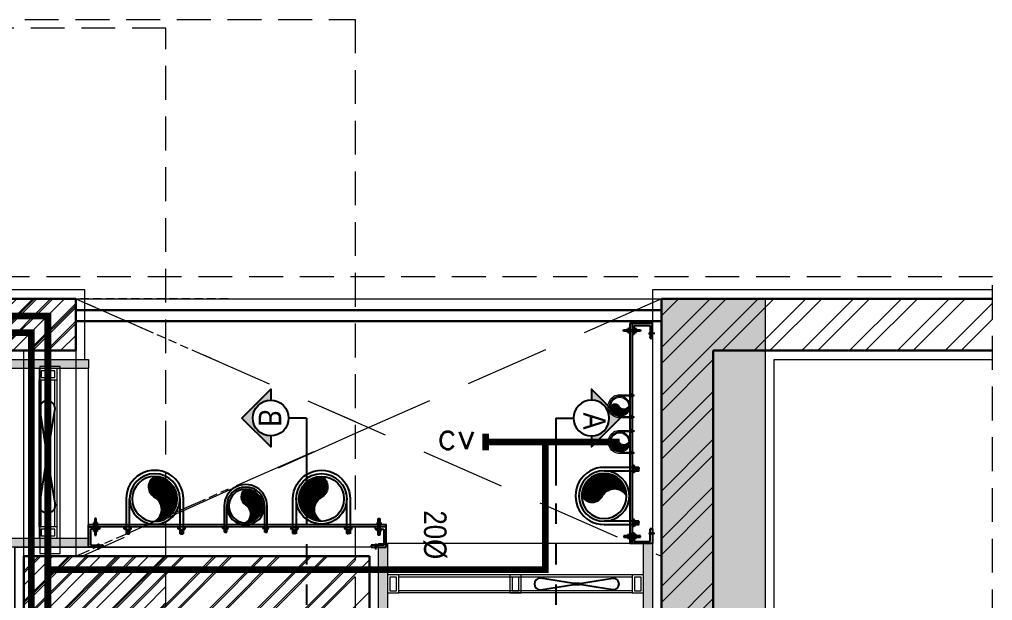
# Model space of a CAD drawing. Header units: inches. Extents: x 899679 to 12882928, y -3363313 to 527800.
# Drawn here: x 919846 to 922005, y 526510 to 527800 of the extents above; entities that cross this region are included whole.
import ezdxf
from ezdxf.enums import TextEntityAlignment as Align

# ---------------------------------------------------------------- set-up
doc = ezdxf.new("R2010")
doc.units = ezdxf.units.IN
doc.header["$LTSCALE"] = 150
for name, pattern in [('Dash', [6, 3, -3]), ('HIDDEN', [0.375, 0.25, -0.125]), ('HIDDEN2', [0.1875, 0.125, -0.0625])]:
    doc.linetypes.add(name, pattern=pattern)
for name, color, linetype, lineweight in [('COLUMN', 5, 'Continuous', 13), ('DOTTED LINE-MSA', 3, 'HIDDEN2', 13), ('ELE', 6, 'Continuous', 25), ('ELE-01-MSA', 7, 'Continuous', 30), ('ELE-04-MSA', 139, 'Continuous', 15), ('ele02', 4, 'Continuous', 9), ('ele03', 147, 'Continuous', 5), ('g-cen-sym', 8, 'Continuous', 25), ('G-DIM', 8, 'Continuous', 15), ('g-ele-02', 8, 'Continuous', 9), ('P-RWP-TEXT', 5, 'Continuous', 25), ('P_Soil Downtke pipe', 6, 'Continuous', 25), ('P_Wate Downtke pipe', 4, 'Continuous', 25), ('P_Water Supply Downtake pipe', 3, 'Continuous', 25), ('Pl_FLushing PIpe', 150, 'Continuous', 9), ('PLASTER', 3, 'Continuous', 9), ('SHEET', 7, 'Continuous', 13), ('WALL HATCH-MSA', 251, 'Continuous', 9), ('WALL-MSA', 32, 'Continuous', 30), ('WINDOW-MSA', 50, 'Continuous', 13)]:
    doc.layers.add(name, color=color, linetype=linetype, lineweight=lineweight)
for name, color, linetype in [('g-sol250', 8, 'Continuous'), ('P-ASP', 42, 'Continuous'), ('PL-bracket', 7, 'Continuous'), ('R.C.C HATCH-MSA', 250, 'Continuous')]:
    doc.layers.add(name, color=color, linetype=linetype)
doc.styles.add('PLUMBING TEXT', font='ARIALN.TTF')
doc.styles.add('SWINS', font='swissc.ttf')
doc.styles.add('{18b73a54-fa43-428c-adcb-c1c7bbdf2c84}', font='Simplex.shx')
pattern_1 = [(45, (-1153971.499997849, -739584.1571664715), (-53.03300858899107, 53.03300858899107), []), (45, (-1153936.144658849, -739584.1571664715), (-53.03300858899107, 53.03300858899107), [])]

# ---------------------------------------------------------------- blocks, each defined once
blk = doc.blocks.new('sec')
at = {"layer": 'g-cen-sym'}
h = blk.add_hatch(color=256, dxfattribs=at)
h.paths.add_polyline_path([(2.73e-14, 537.5273218287452), (-107.956475941309, 429.5708458874361), (-107.956475941309, 399.1607016395453, -0.2062306983916904), (2.730000000001706e-14, 445.6665243379758, -0.4142135623730596), (148.5555081145527, 297.1110162260618), (240.4163056053222, 297.1110162260618)])
h.paths.add_polyline_path([(-107.956475941309, 399.1607016395454), (-107.956475941309, 429.5708458874361), (-138.1869732997017, 399.3403485290693), (-138.1869732997017, 351.6371512499004, -0.09565303018648871)])
h.paths.add_polyline_path([(-138.1869732997017, 399.3403485290693), (-168.4174706606815, 369.1098511680636), (-168.4174706606815, 297.1110162260618), (-148.5555081119139, 297.1110162260618, -0.09423427136048851), (-138.1869732997017, 351.6371512499004)])
h.paths.add_polyline_path([(-168.4174706580426, 369.1098511680636), (-204.6941080129084, 332.8332138158367), (-204.6941080129084, 297.1110162260618), (-168.4174706606815, 297.1110162260618)])
h.paths.add_polyline_path([(-204.6941080129084, 332.8332138158367), (-240.4163056027092, 297.1110162260618), (-204.6941080129084, 297.1110162260618)])
for q in [(2.73e-14, 148.5555081130354), (-561.6378324203346, 0)]:
    blk.add_line((0, 0), q, dxfattribs=at)
blk.add_lwpolyline([(-148.5555081119139, 297.1110162260618), (-240.4163056027092, 297.1110162260618), (2.73e-14, 537.5273218287452), (240.4163056053222, 297.1110162260618), (148.5555081145527, 297.1110162260618)], dxfattribs=at)
blk.add_circle((2.73e-14, 297.1110162260618), 148.5555081130354, dxfattribs=at)
blk = doc.blocks.new('G$C6F56415B')
at = {"layer": 'g-sol250'}
h = blk.add_hatch(color=251, dxfattribs=at)
h.dxf.hatch_style = 1
h.paths.add_polyline_path([(2697.500000000466, -755.0000000002328), (2697.500000000466, -775.0000000002328), (2876.499999960652, -775.0000000002328), (2876.499999960652, -755.0000000002328)])
h = blk.add_hatch(color=251, dxfattribs=at)
h.dxf.hatch_style = 1
h.paths.add_polyline_path([(2697.500000003492, -1342.998622572981), (2697.500000003492, -1362.998622572981), (2876.499999963911, -1362.998622572981), (2876.499999963911, -1342.998622572981)])
h = blk.add_hatch(color=251, dxfattribs=at)
h.dxf.hatch_style = 1
h.paths.add_polyline_path([(2868.500000003958, -2186.000004635425), (2888.500000003958, -2186.000004635425), (2888.500000003958, -2007.000004675239), (2868.500000003958, -2007.000004675239)])
h = blk.add_hatch(color=251, dxfattribs=at)
h.dxf.hatch_style = 1
h.paths.add_polyline_path([(3264.998622576939, -2186.000004632282), (3284.998622576939, -2186.000004632282), (3284.998622576939, -2007.000004672096), (3264.998622576939, -2007.000004672096)])
at = {"layer": 'R.C.C HATCH-MSA'}
h = blk.add_hatch(color=251, dxfattribs=at)
h.dxf.hatch_style = 1
h.paths.add_polyline_path([(3420.000002150657, -734.9999953472288), (3420.000002150657, -504.9999953472288), (2220.000002150657, -504.9999953472288), (2220.000002150657, -734.9999953472288)])
at = {"layer": 'WALL HATCH-MSA', "lineweight": 0}
h = blk.add_hatch(dxfattribs=at)
h.set_pattern_fill('ANSI32', color=251, scale=200)
h.set_pattern_definition(pattern_1)
h.paths.add_polyline_path([(3420.000000003725, -1.164153218269348e-10), (3305.000000004191, 0), (3305.000000003958, -620), (1485, -620), (1485, -735), (3420.000000003958, -735)])
h = blk.add_hatch(dxfattribs=at)
h.set_pattern_fill('ANSI32', color=251, scale=200)
h.set_pattern_definition(pattern_1)
h.paths.add_polyline_path([(735, -2035), (735, -620), (620, -620), (620, -2149.999999999534), (2848.500000003492, -2149.999999999534), (2848.500000003492, -1383.000000000116), (2733.500000003492, -1383.000000000116), (2733.500000003492, -2035)])
h = blk.add_hatch(dxfattribs=at)
h.set_pattern_fill('ANSI32', color=251, scale=200)
h.set_pattern_definition([(45, (-1153971.499997849, -739599.157166471), (-53.03300858899107, 53.03300858899107), []), (45, (-1153936.144658849, -739599.157166471), (-53.03300858899107, 53.03300858899107), [])])
h.paths.add_polyline_path([(3305.000000003958, -2769.999999999418), (3420.000000003958, -2769.999999999418), (3420.000000003958, -2035), (3305.000000003958, -2035)])
at = {"layer": 'COLUMN', "color": 251, "elevation": 1.193507085373657e-09}
blk.add_lwpolyline([(3420.000002150657, -734.9999953472288), (3420.000002150657, -504.9999953472288), (2220.000002150657, -504.9999953472288), (2220.000002150657, -734.9999953472288)], close=True, dxfattribs=at)
at = {"layer": 'DOTTED LINE-MSA', "color": 251, "ltscale": 10}
for p, q in [((3420, -2035), (2848.500000003492, -735)), ((3420.000000003958, -735), (2848.500000003492, -2035))]:
    blk.add_line(p, q, dxfattribs=at)
at = {"layer": 'ELE', "color": 251}
for points, elevation in [([(2788.065935818711, -916.7859163063113), (2799.994938807795, -842.7606887409929, 1), (2773.931317085633, -842.7606887409929), (2785.860320074717, -916.7859163063113)], 1.994536980021167e-09), ([(2788.065935818711, -929.7140836941544), (2799.994938807795, -1003.739311259473, -1), (2773.931317085633, -1003.739311259473), (2785.860320074717, -929.7140836941544)], 1.994536980021167e-09), ([(3060.348136622459, -2096.924398483243), (2961.647833202034, -2081.019061164465, 1), (2961.647833202034, -2115.770556794014), (3060.348136622459, -2099.865219475236)], 3.112926209876864e-09), ([(3077.585693139583, -2096.924398483243), (3176.285996560007, -2081.019061164465, -1), (3176.285996560007, -2115.770556794014), (3077.585693139583, -2099.865219475236)], 3.112926209876864e-09)]:
    blk.add_lwpolyline(points, format="xyb", dxfattribs=dict(at, elevation=elevation))
for points, elevation in [([(2788.065935818711, -929.7140836941544), (2785.934086410562, -929.7140836941544), (2785.934086410562, -916.7859163063113), (2788.065935818711, -916.7859163063113)], 1.994536980021167e-09), ([(3077.585693139583, -2096.924398483243), (3077.585693139583, -2099.766864360776), (3060.348136622459, -2099.766864360776), (3060.348136622459, -2096.924398483243)], 3.112926209876864e-09)]:
    blk.add_lwpolyline(points, close=True, dxfattribs=dict(at, elevation=elevation))
at = {"layer": 'ELE-01-MSA', "color": 251}
for p, q in [((3370, -2035), (3370, -735)), ((3395, -2035), (3395, -735))]:
    blk.add_line(p, q, dxfattribs=at)
at = {"layer": 'ELE-04-MSA', "color": 251}
blk.add_line((3420, -2035), (3420, -735), dxfattribs=at)
at = {"layer": 'ele02', "color": 251}
for points, elevation in [([(2767.000011114636, -800.0000000002328), (2767.000011114636, -775.0000000002328), (2807.000011114636, -775.0000000002328), (2807.000011114636, -800.0000000002328)], 1.994536980021167e-09), ([(2772.000014124671, -794.9999969901983), (2772.000014124671, -780.0000030102674), (2802.000008104602, -780.0000030102674), (2802.000008104602, -794.9999969901983)], 1.994536980021167e-09), ([(2767.000011114636, -1071.500000000233), (2767.000011114636, -1046.500000000233), (2807.000011114636, -1046.500000000233), (2807.000011114636, -1071.500000000233)], 1.994536980021167e-09), ([(2772.000014124671, -1066.499996990198), (2772.000014124671, -1051.500003010267), (2802.000008104602, -1051.500003010267), (2802.000008104602, -1066.499996990198)], 1.994536980021167e-09), ([(2913.500000003958, -2116.499993521255), (2888.500000003958, -2116.499993521255), (2888.500000003958, -2076.499993521255), (2913.500000003958, -2076.499993521255)], 3.112926209876864e-09), ([(2908.499996993924, -2111.49999051122), (2893.500003013993, -2111.49999051122), (2893.500003013993, -2081.499996531289), (2908.499996993924, -2081.499996531289)], 3.112926209876864e-09), ([(3265.000000003958, -2116.500015784521), (3240.000000003958, -2116.500015784521), (3240.000000003958, -2076.500015784521), (3265.000000003958, -2076.500015784521)], 1.118389229855698e-09), ([(3259.999996993924, -2111.500012774486), (3245.000003013993, -2111.500012774486), (3245.000003013993, -2081.500018794555), (3259.999996993924, -2081.500018794555)], 1.118389229855698e-09)]:
    blk.add_lwpolyline(points, close=True, dxfattribs=dict(at, elevation=elevation))
for points in [[(2766.99998885137, -1343), (2766.99998885137, -1318), (2806.99998885137, -1318), (2806.99998885137, -1343)], [(2771.999991861405, -1337.999996989965), (2771.999991861405, -1323.000003010035), (2801.999985841336, -1323.000003010035), (2801.999985841336, -1337.999996989965)]]:
    blk.add_lwpolyline(points, close=True, dxfattribs=at)
at = {"layer": 'ele03', "color": 251}
for p, q in [((2876.499999960652, -775.0000000002328, 0.3126609796008551), (2876.499977699248, -1343, 0.320677927796419)), ((2767.000000191154, -800.0000000002328, 0.3126609815953921), (2766.999981501373, -1318, 0.320677927796419)), ((2772.000003400492, -800.0000000002328, 0.3126609815953921), (2771.999984326074, -1318, 0.320677927796419)), ((2801.999997181119, -800.0000000002328, 0.3126609815953921), (2801.999978307867, -1318, 0.320677927796419)), ((2807.000000239583, -800.0000000002328, 0.3126609815953921), (2806.999988847645, -1318, 0.320677927796419)), ((2888.500000003958, -2007.000004675239, 0.3126609807192444), (3265.000000003958, -2007.000026936643, 0.3206779289148082)), ((2913.500000003958, -2076.500004396308, 0.3126609827137813), (3240.000000003958, -2076.500015788246, 0.3206779289148082)), ((2913.500000003958, -2081.500007454772, 0.3126609827137813), (3240.000000003958, -2081.500026328024, 0.3206779289148082)), ((2913.500000003958, -2111.500001235399, 0.3126609827137813), (3240.000000003958, -2111.500020309817, 0.3206779289148082)), ((2913.500000003958, -2116.500004444737, 0.3126609827137813), (3240.000000003958, -2116.500023134518, 0.3206779289148082))]:
    blk.add_line(p, q, dxfattribs=at)
at = {"layer": 'g-cen-sym', "color": 251, "linetype": 'Dash', "lineweight": -3, "ltscale": 0.1}
for p, q in [((3055.484604189871, -969.5761411099229), (258.2158585020807, -969.5350923616206)), ((3055.484604189871, -1523.041973339161), (258.2158585020807, -1523.000924590859))]:
    blk.add_line(p, q, dxfattribs=at)
at = {"layer": 'g-ele-02', "color": 251, "linetype": 'Continuous'}
for points in [[(2697.500000000466, -754.9999999997672), (2697.500000000466, -774.9999999997672), (2876.499999960652, -775.0000000002328), (2876.499999960652, -755.0000000002328)], [(2697.500000003492, -1343), (2697.500000003492, -1363), (2876.499977699248, -1363), (2876.499977699248, -1343)]]:
    blk.add_lwpolyline(points, close=True, dxfattribs=at)
at = {"layer": 'g-ele-02', "color": 251, "linetype": 'Continuous', "elevation": 1.118389229855698e-09}
for points in [[(2868.500000003492, -2186.000004635425), (2888.500000003492, -2186.000004635425), (2888.500000003958, -2007.000004675239), (2868.500000003958, -2007.000004675239)], [(3265.000000003958, -2186.000004632398), (3285.000000003958, -2186.000004632398), (3285.000000003958, -2007.000026936643), (3265.000000003958, -2007.000026936643)]]:
    blk.add_lwpolyline(points, close=True, dxfattribs=at)
at = {"layer": 'PLASTER', "color": 251, "linetype": 'Continuous', "ltscale": 750}
for p, q in [((2705.498558728024, -1363, 0.320677927796419), (2860.49855873175, -1363.000000000233, 0.320677927796419)), ((3285.000000003958, -2178.001445907867, 0.3206779289148082), (3285.000000004191, -2023.001445904141, 0.3206779289148082))]:
    blk.add_line(p, q, dxfattribs=at)
at = {"layer": 'PLASTER', "color": 251}
for points in [[(3440.000001624692, 0), (3440.000002150657, -484.9999953472288), (3440.000002150657, -755), (1465, -755), (1465, -600), (2200.000002150657, -600), (2200.000002150657, -484.9999953472288), (3285.000000003958, -484.9999953472288), (3285.000000003958, 0)], [(3285.000000003958, -2769.999999999534), (3285.000000003958, -2015), (3440.000000003958, -2015), (3440.000000003958, -2769.999999999534)]]:
    blk.add_lwpolyline(points, dxfattribs=at)
blk.add_lwpolyline([(600, -600), (755, -600), (755, -2015), (2713.500000003492, -2015), (2713.500000003492, -1363), (2868.500000003492, -1363), (2868.500000003492, -2169.999999999534), (600, -2169.999999999534)], close=True, dxfattribs=at)
at = {"layer": 'SHEET', "color": 251, "linetype": 'HIDDEN', "ltscale": 2}
blk.add_lwpolyline([(0, 0), (3468.500000003492, 0), (3468.500000003492, -2769.999999999534), (0, -2769.999999999534)], close=True, dxfattribs=at)
at = {"layer": 'WALL-MSA', "color": 251}
for p, q in [((3305.000000003725, 0), (3305.000000003958, -620)), ((3420.000000003958, -735), (3420.000000003725, 0)), ((1485, -620, 1.193507085402748e-09), (3305.000000003958, -620)), ((1485, -735, 1.193507085402748e-09), (3420.000000003958, -735)), ((2733.500000003492, -1383), (2848.500000003492, -1383)), ((2848.500000003492, -2149.999999999534), (2848.500000003492, -1383)), ((3305.000000003958, -2035), (3305.000000003958, -2769.999999999534)), ((3420.000000003958, -2035), (3305.000000003958, -2035)), ((3420.000000003958, -2035.000004635891, 1.118389229855698e-09), (3305.000000003958, -2035.000004635891, 1.118389229855698e-09)), ((3420.000000003958, -2035), (3420.000000003958, -2769.999999999534)), ((2848.500000003492, -2149.999999999534), (620, -2149.999999999534))]:
    blk.add_line(p, q, dxfattribs=at)
at = {"layer": 'g-cen-sym', "color": 251, "lineweight": -3, "xscale": 0.2666666667908428, "yscale": 0.2666666667908428, "zscale": 0.2666666667908428}
blk.add_blockref('sec', (3155.254692904884, -969.5761388086248), dxfattribs=at)
at = {"layer": 'g-cen-sym', "color": 251, "lineweight": -3, "xscale": -0.2666666667908428, "yscale": 0.2666666667908428, "zscale": 0.2666666667908428, "rotation": 180}
blk.add_blockref('sec', (3155.254692904884, -1523.041975640459), dxfattribs=at)
at = {"layer": 'g-cen-sym', "color": 251, "lineweight": -3, "style": 'SWINS'}
for s, p in [('A', (3148.542765852762, -883.6235073644202, 2.375956986711003e-09)), ('B', (3155.363374236273, -1603.908317615045, 2.375956986711003e-09))]:
    blk.add_text(s, height=50, dxfattribs=at).set_placement(p, align=Align.MIDDLE_CENTER)
blk = doc.blocks.new('A$C32c4053b')
at = {"layer": 'DOTTED LINE-MSA', "lineweight": 0}
for p, q in [((-1042.690169509194, 2476.500000007101), (-1191.499971248908, 2137.99999537121)), ((-619.9999978533015, 2137.999995371327, 1.193507068056386e-09), (-768.8097995929921, 2476.500000007101, 1.193507073260052e-09)), ((-619.9999978533015, 2476.500000007101, 1.193507072565537e-09), (-619.9999978533015, 2137.999995371327, 1.193507068056386e-09))]:
    blk.add_line(p, q, dxfattribs=at)
blk = doc.blocks.new('G$C0B7125EA')
at = {"layer": 'g-sol250'}
h = blk.add_hatch(color=251, dxfattribs=at)
h.dxf.hatch_style = 1
h.paths.add_polyline_path([(-408.5, 1224.000000006985), (-388.5, 1224.000000006985), (-388.5, 1402.999999967171), (-408.5, 1402.999999967171)])
h = blk.add_hatch(color=251, dxfattribs=at)
h.dxf.hatch_style = 1
h.paths.add_polyline_path([(-12.00137742701918, 1224.000000010128), (7.998622572980821, 1224.000000010128), (7.998622572980821, 1402.999999970314), (-12.00137742701918, 1402.999999970314)])
at = {"layer": 'WALL HATCH-MSA', "lineweight": 0}
h = blk.add_hatch(dxfattribs=at)
h.set_pattern_fill('ANSI32', color=251, scale=200)
h.set_pattern_definition([(45, (-1157248.499997853, -736174.157166465), (-53.03300858899107, 53.03300858899107), []), (45, (-1157213.144658853, -736174.157166465), (-53.03300858899107, 53.03300858899107), [])])
h.paths.add_polyline_path([(-2542.000000003958, 1995.000000006519), (-2657.000000004191, 1995.000000006519), (-2657.000000003958, 1260.000000006985), (-428.5000000004657, 1260.000000006985), (-428.5000000004657, 1995.000000006403), (-543.5000000004657, 1995.000000006403), (-543.5000000004657, 1375.000000006519), (-2542.000000003958, 1375.000000006519)])
h = blk.add_hatch(dxfattribs=at)
h.set_pattern_fill('ANSI32', color=251, scale=200)
h.set_pattern_definition([(45, (-1157248.499997853, -736189.1571664645), (-53.03300858899107, 53.03300858899107), []), (45, (-1157213.144658853, -736189.1571664645), (-53.03300858899107, 53.03300858899107), [])])
h.paths.add_polyline_path([(-1942, 510.0000000069849), (-2057, 510.0000000069849), (-2057, -143.0000000004657), (143, -143.0000000004657), (143, 1375.000000006519), (28, 1375.000000006519), (28, -28), (-1942, -28)])
at = {"layer": 'DOTTED LINE-MSA', "color": 251, "ltscale": 10}
for p, q in [((-155.9384615386371, 1995.000000006519), (-428.5000000004657, 1390.000000006519)), ((142.9999999960419, 1375.000000006519), (-129.5615384639241, 1995.000000006519))]:
    blk.add_line(p, q, dxfattribs=at)
at = {"layer": 'ELE', "color": 251, "elevation": 1.994536980021167e-09}
for points in [[(-216.6518633814994, 1313.075606159167), (-315.3521668019239, 1328.980943477945, 1), (-315.3521668019239, 1294.229447848396), (-216.6518633814994, 1310.134785167174)], [(-199.4143068643752, 1313.075606159167), (-100.7140034439508, 1328.980943477945, -1), (-100.7140034439508, 1294.229447848396), (-199.4143068643752, 1310.134785167174)]]:
    blk.add_lwpolyline(points, format="xyb", dxfattribs=at)
blk.add_lwpolyline([(-199.4143068643752, 1313.075606159167), (-199.4143068643752, 1310.233140281634), (-216.6518633814994, 1310.233140281634), (-216.6518633814994, 1313.075606159167)], close=True, dxfattribs=at)
at = {"layer": 'ELE-01-MSA', "color": 251}
for p, q in [((92.99999999604188, 1375.000000006519), (92.99999999604188, 1995.000000006519)), ((117.9999999960419, 1375.000000006519), (117.9999999960419, 1995.000000006519))]:
    blk.add_line(p, q, dxfattribs=at)
at = {"layer": 'ELE-04-MSA', "color": 251}
blk.add_line((142.9999999960419, 1375.000000006519), (142.9999999960419, 1995.000000006519), dxfattribs=at)
at = {"layer": 'ele02', "color": 251, "elevation": 1.994536980021167e-09}
for points in [[(-363.5, 1293.500011121156), (-388.5, 1293.500011121156), (-388.5, 1333.500011121156), (-363.5, 1333.500011121156)], [(-368.5000030100346, 1298.50001413119), (-383.4999969899654, 1298.50001413119), (-383.4999969899654, 1328.500008111121), (-368.5000030100346, 1328.500008111121)]]:
    blk.add_lwpolyline(points, close=True, dxfattribs=at)
at = {"layer": 'ele02', "color": 251}
for points in [[(-12, 1293.49998885789), (-37, 1293.49998885789), (-37, 1333.49998885789), (-12, 1333.49998885789)], [(-17.00000301003456, 1298.499991867924), (-31.99999698996544, 1298.499991867924), (-31.99999698996544, 1328.499985847855), (-17.00000301003456, 1328.499985847855)]]:
    blk.add_lwpolyline(points, close=True, dxfattribs=at)
at = {"layer": 'ele03', "color": 251}
for p, q in [((-388.5, 1402.999999967171, 0.3126609796008551), (-12, 1402.999977705767, 0.320677927796419)), ((-363.5, 1333.500000246102, 0.3126609815953921), (-37, 1333.499988854164, 0.320677927796419)), ((-363.5, 1328.499997187639, 0.3126609815953921), (-37, 1328.499978314387, 0.320677927796419)), ((-363.5, 1298.500003407011, 0.3126609815953921), (-37, 1298.499984332593, 0.320677927796419)), ((-363.5, 1293.500000197673, 0.3126609815953921), (-37, 1293.499981507892, 0.320677927796419))]:
    blk.add_line(p, q, dxfattribs=at)
at = {"layer": 'g-ele-02', "color": 251, "linetype": 'Continuous'}
for points in [[(-408.5000000004657, 1224.000000006985), (-388.5000000004657, 1224.000000006985), (-388.5, 1402.999999967171), (-408.5, 1402.999999967171)], [(-12, 1224.000000010012), (8, 1224.000000010012), (8, 1402.999977705767), (-12, 1402.999977705767)]]:
    blk.add_lwpolyline(points, close=True, dxfattribs=at)
at = {"layer": 'PLASTER', "color": 251, "linetype": 'Continuous', "ltscale": 750}
blk.add_line((8, 1231.998558734544, 0.320677927796419), (8.00000000023283, 1386.998558738269, 0.320677927796419), dxfattribs=at)
at = {"layer": 'PLASTER', "color": 251}
blk.add_lwpolyline([(-408.5000000004657, 1995.000000006519), (-408.5000000004657, 1240.000000006985), (-2677.000000003958, 1240.000000006985), (-2677.000000003958, 1995.000000006519)], dxfattribs=at)
blk.add_lwpolyline([(-2077, 530.0000000069849), (-1922, 530.0000000069849), (-1922, -8), (8, -8), (8, 1395.000000006519), (163, 1395.000000006519), (163, -163.0000000004657), (-2077, -163.0000000004657)], close=True, dxfattribs=at)
at = {"layer": 'SHEET', "color": 251, "linetype": 'HIDDEN', "ltscale": 2}
blk.add_lwpolyline([(-2677, -763.0000000004657), (763, -763.0000000004657), (763, 1995.000000006519), (-2677, 1995.000000006519)], close=True, dxfattribs=at)
at = {"layer": 'WALL-MSA', "color": 251}
for p, q in [((-428.5000000004657, 1260.000000006985), (-428.5000000004657, 1995.000000006519)), ((28, 1375.000000006519), (28, -28)), ((143, 1375.000000006519), (28, 1375.000000006519)), ((143, 1375.000000006519), (143, -143.0000000004657)), ((-428.5000000004657, 1260.000000006985), (-2657.000000003958, 1260.000000006985))]:
    blk.add_line(p, q, dxfattribs=at)
at = {"layer": 'G-DIM', "color": 251}
blk.add_blockref('A$C32c4053b', (763.0000000020955, -763.0000000005821), dxfattribs=at)
blk = doc.blocks.new('G$C5646BBEC')
at = {"layer": 'WALL HATCH-MSA', "lineweight": 0}
h = blk.add_hatch(dxfattribs=at)
h.set_pattern_fill('ANSI32', color=252, scale=200)
h.set_pattern_definition([(45, (-1157992.199997847, -733567.8571664892), (-53.03300858899107, 53.03300858899107), []), (45, (-1157956.844658847, -733567.8571664892), (-53.03300858899107, 53.03300858899107), [])])
h.paths.add_polyline_path([(-3285.699999998091, 4181.299999982351), (-3400.699999998324, 4181.299999982351), (-3400.699999998091, 3866.299999982584), (-1172.199999994598, 3866.299999982584), (-1172.199999994831, 4181.299999982351), (-1287.199999994365, 4181.299999982351), (-1287.199999994598, 3981.299999982119), (-3285.699999998091, 3981.299999982119)])
h = blk.add_hatch(dxfattribs=at)
h.set_pattern_fill('ANSI32', color=252, scale=200)
h.set_pattern_definition([(45, (-1157992.199997847, -733582.8571664888), (-53.03300858899107, 53.03300858899107), []), (45, (-1157956.844658847, -733582.8571664888), (-53.03300858899107, 53.03300858899107), [])])
h.paths.add_polyline_path([(-600.6999999941327, 3981.299999982119), (-715.6999999941327, 3981.299999982351), (-715.6999999941327, 2578.299999975599), (-2685.699999994133, 2578.299999975599), (-2685.699999994133, 3116.299999982584), (-2800.699999994133, 3116.299999982584), (-2800.699999994133, 2463.299999975134), (-600.6999999941327, 2463.299999975134)])
at = {"layer": 'ELE-01-MSA', "color": 252}
for p, q in [((-650.6999999980908, 3981.299999982119), (-650.6999999980908, 4181.299999982119)), ((-625.6999999980908, 3981.299999982119), (-625.6999999980908, 4181.299999982119))]:
    blk.add_line(p, q, dxfattribs=at)
at = {"layer": 'ELE-04-MSA', "color": 252}
blk.add_line((-600.6999999980908, 3981.299999982119), (-600.6999999980908, 4181.299999982119), dxfattribs=at)
at = {"layer": 'PLASTER', "color": 252}
blk.add_lwpolyline([(-3420.699999998091, 4181.299999982119), (-3420.699999998091, 3846.299999982584), (-1152.199999994598, 3846.299999982584), (-1152.199999994598, 4181.299999982119)], dxfattribs=at)
at = {"layer": 'PLASTER', "color": 252, "elevation": -1.973763586023082e-09}
blk.add_lwpolyline([(-580.6999999938998, 4001.299999982119), (-580.6999999941327, 2443.299999975134), (-2820.699999994133, 2443.299999975134), (-2820.699999994133, 3136.299999982584), (-2665.699999994133, 3136.299999982584), (-2665.699999994133, 2598.299999975599), (-735.6999999941327, 2598.299999975599), (-735.6999999938998, 4001.299999982119)], close=True, dxfattribs=at)
at = {"layer": 'SHEET', "color": 252, "linetype": 'HIDDEN', "ltscale": 2}
blk.add_lwpolyline([(-6571.399999996182, 4181.299999982119), (0, 4181.299999982119), (-0.6999999941326678, 75), (-6572.099999990314, 75)], close=True, dxfattribs=at)
at = {"layer": 'WALL-MSA', "color": 252}
for p, q in [((-1172.199999994598, 3866.299999982584), (-1172.199999994598, 4181.299999982119)), ((-715.6999999938998, 3981.299999982119), (-715.6999999941327, 2578.299999975599)), ((-600.6999999941327, 3981.299999982119), (-715.6999999941327, 3981.299999982119)), ((-600.6999999938998, 3981.299999982119), (-600.6999999941327, 2463.299999975134)), ((-1172.199999994598, 3866.299999982584), (-3400.699999998091, 3866.299999982584))]:
    blk.add_line(p, q, dxfattribs=at)
at = {"layer": 'WINDOW-MSA', "color": 252}
for p, q in [((-715.6999999941327, 3981.299999982119), (-1172.199999994598, 3981.299999982119)), ((-1172.199999994598, 3866.299999982584), (-715.6999999941327, 3866.299999982584))]:
    blk.add_line(p, q, dxfattribs=at)
blk.add_lwpolyline([(-1165.699999998091, 3946.299999982119), (-750.6999999941327, 3946.299999982119), (-750.6999999941327, 3901.299999982584), (-1165.699999998091, 3901.299999982584)], close=True, dxfattribs=at)
blk = doc.blocks.new('A$C71541A21')
h = blk.add_hatch()
h.set_pattern_fill('ANSI31', color=256, scale=15624.99999961172, angle=449.9999947211993, style=0)
h.set_pattern_definition([(225.0000052736955, (2987.514096804695, -8852.990632419187), (-2.209708894839474, 2.209708487257594), [])])
edge = h.paths.add_edge_path()
edge.add_ellipse((58.19573492583879, 66.33248665570433), major_axis=(-35.35533905670769, 35.35533905670769), ratio=0.9999999999963864, start_angle=315.00000527864233, end_angle=405.0000052790051, ccw=False)
edge.add_ellipse((58.19573492606526, 66.33248665570433), major_axis=(-35.35533905654907, -35.35533905654907), ratio=0.9999999999990152, start_angle=135.0000052792887, end_angle=225.0000000000283, ccw=False)
edge.add_ellipse((84.99012411941371, 79.03934499527237), major_axis=(-18.70781260122782, 18.70781260122782), ratio=0.9999999999990392, start_angle=72.05095237669781, end_angle=196.2959103731115, ccw=False)
edge.add_ellipse((35.01052318419402, 50.98169697085457), major_axis=(-21.84810600288985, 21.84810600288985), ratio=0.9999999999985292, start_angle=256.2424875922653, end_angle=375.2099589512152)
at = {"color": 253}
for p, q in [((-18.89106795806232, 129.8324832193147), (58.19572907563697, 129.8324866465499)), ((-9.54635294477252, 129.831727855091), (-11.43835364824865, 129.8372014557497)), ((-9.548668197777328, 132.701747422945), (-8.418130726596372, 133.8388452140151)), ((-9.540326368397595, 122.3611023641951), (-9.548668197777328, 132.7017474233088)), ((-9.515043614402327, 131.1003206797267), (-4.017719424910991, 131.0844167980775)), ((-8.418130726596372, 133.8388452140151), (-4.017719424910991, 133.8388452140151)), ((58.19572976394407, 122.3618984121623), (-19.34279916938048, 122.3619066906281)), ((-9.540326368397595, 122.3611023641951), (-9.548668197777328, 119.4776715886491)), ((-9.548668197777328, 119.4776715886491), (-8.418130726596372, 118.3405737975789)), ((-9.54398898214198, 121.095085953604), (-4.017719424910991, 121.0790983322312)), ((-8.418130726596372, 118.3405737975789), (-4.017719424910991, 118.3405737975789)), ((58.19574077694657, 2.832486664677487), (-19.34279379814656, 2.832478416473873)), ((-18.89105706969759, 10.30306669630091), (58.19574008841307, 10.30307489960869)), ((58.19574077694657, 2.832486664677487), (-13.3133817491303, 2.832479011567313)), ((-9.546341147898643, 10.30231303168141), (-11.10284523895749, 10.30681603271836)), ((-9.548656401267221, 13.17233259953531), (-8.418118929722494, 14.30943039060541)), ((-9.540314571523721, 2.831687540421555), (-9.548656401267221, 13.17233259953531)), ((-9.540314571523721, 2.831687540421555), (-9.548656401267221, -0.0517432354882459)), ((-9.543977185268105, 1.56567112983059), (-4.017707627673313, 1.549683508457674)), ((-9.515031817528447, 11.57090585595318), (-4.017707627673313, 11.55500197394024)), ((-8.418118929722494, 14.30943039060541), (-4.017707627673313, 14.30943039060541)), ((-9.548656401267221, -0.0517432354882459), (-8.418118929722494, -1.188841026558363)), ((-8.418118929722494, -1.188841026558363), (-4.017707627673313, -1.188841026558363))]:
    blk.add_line(p, q, dxfattribs=at)
for points in [[(-19.39855965395615, 122.2485780273218, 0.1779413410830516), (-18.96089619515904, 125.9839440835293, -0.2328251976264197), (-18.95009380971812, 129.7178886617275)], [(-19.39854785708225, 2.719163203912031, 0.1779413410830516), (-18.96088439792142, 6.454529259755815, -0.2328251976264197), (-18.9500820128443, 10.18847383831774)]]:
    blk.add_lwpolyline(points, format="xyb", dxfattribs=at)
for points in [[(-17.33959012638577, 129.8327036686914), (-16.18338604933437, 122.3601411850922)], [(-15.15917705513048, 129.8335857501314), (-14.00297297844291, 122.361023266896)], [(-12.97876398460279, 129.8344678319353), (-11.82255990755139, 122.3619053483361)], [(-10.79835091371127, 129.8353499133754), (-9.540865640548088, 123.0295915888945)], [(-4.017719424910991, 133.8388452140151), (-4.017719424910991, 118.3405737975789)], [(-17.33957832914815, 10.30328884491786), (-16.18337425246052, 2.830726361682465)], [(-15.15916525825657, 10.30417092635792), (-14.002961181569, 2.831608443122533)], [(-12.97875218772888, 10.30505300816178), (-11.82254811067751, 2.8324905245626)], [(-10.7983391164736, 10.30593508960185), (-9.540853843674213, 3.500176764757211)], [(-4.017707627673313, 14.30943039060541), (-4.017707627673313, -1.188841026558363)]]:
    blk.add_lwpolyline(points, dxfattribs=at)
at = {"color": 253, "extrusion": (0, 0, -1)}
blk.add_ellipse((58.19573492629181, 66.33248665570433), major_axis=(-44.90128060301127, -44.90128060301129), ratio=0.999999999999692, start_param=2.356194490192188, end_param=5.497787143781983, dxfattribs=at)
for major_axis, ratio, start_param, end_param in [((-8.399999999999996e-15, -56.0294117612936), 0.9999999999955402, -0.7853981633996782, 5.497787143779905), ((-1.31e-14, -49.99999999999997), 0.9999999999967564, -0.7853981633990699, 5.497787143780516)]:
    blk.add_ellipse((58.19573492561231, 66.33248665570433), major_axis=major_axis, ratio=ratio, start_param=start_param, end_param=end_param)
at = {"extrusion": (0, 0, -1)}
for centre, major_axis, ratio, start_param, end_param in [((35.01052318464697, 50.98169697049223), (-21.8481060029837, -21.8481060029837), 0.999999999999786, 1.30533246416926, 3.381706541423978), ((84.89053644642789, 78.88060685054668), (-18.59417428406518, 18.59417428406518), 0.9999999999967792, 2.853642975592703, 5.029312805762117)]:
    blk.add_ellipse(centre, major_axis=major_axis, ratio=ratio, start_param=start_param, end_param=end_param, dxfattribs=at)
blk = doc.blocks.new('*U81')
for p, q in [((-656.7079420772951, 44.72142396942945), (-656.7079420772951, 49.69098918781675)), ((-656.7079420772951, 49.68862127818283), (0, 49.68862127818283)), ((-656.7079420772951, 44.72190422909625), (-632.706518526433, 44.72190422909625)), ((-656.7079420772951, 0), (-656.7079420772951, 44.72190422909625)), ((-656.7079420772951, 44.72171776174218), (0, 44.71953631946235)), ((-632.706518526433, 44.72190422909625), (-632.7065185208809, 39.97065656435734)), ((0, 44.72190422909625), (-24.18943095835834, 44.72190422909625)), ((-24.18943095835834, 44.72190422909625), (-24.18943096391718, 39.97065656435734)), ((0, 44.72142396942945), (0, 49.69098918781675)), ((0, 0), (0, 44.72190422909625)), ((-632.7065185208809, 39.97065656435734), (-651.9566944170971, 39.97065656435734)), ((-651.9566944170971, 39.97065656435734), (-651.9566944231141, 4.751247661959496)), ((-24.18943096391718, 39.97065656435734), (-4.751247660191439, 39.97065656435734)), ((-4.751247660191439, 39.97065656435734), (-4.751247654174222, 4.751247661959496)), ((-624.1821507526578, 0), (-656.7079420772951, 0)), ((-651.9566944231141, 4.751247661959496), (-624.1821507466408, 4.751247661959496)), ((-625.025386701224, 4.751247661959496), (-626.8687639880611, 4.751247661959496)), ((-624.1821507466408, 4.751247661959496), (-626.8687639880611, 4.751247661959496)), ((-624.1821507466408, 4.751247661959496), (-624.1821507526578, 0)), ((-4.751247654174222, 4.751247661959496), (-32.52579132463689, 4.751247661959496)), ((-32.52579132463689, 4.751247661959496), (-29.83917808923434, 4.751247661959496)), ((-32.52579132463689, 0), (0, 0)), ((-31.68255537607183, 4.751247661959496), (-29.83917808923434, 4.751247661959496))]:
    blk.add_line(p, q)
at = {"color": 7, "ltscale": 0.125}
for p, q in [((-635.3813577738439, 51.56487437560279), (-646.9732129849768, 51.56487437560279)), ((-646.9732129849768, 51.56487437560279), (-646.9732129849768, 49.69146944608656)), ((-637.4782512954012, 54.73987305416085), (-644.8736791664237, 54.73987305416085)), ((-644.8736791664237, 54.73987305416085), (-644.8736791664237, 51.56487437560279)), ((-644.8736791664237, 51.56487437560279), (-637.4782512954012, 51.56487437560279)), ((-639.5921562021289, 63.33749707066454), (-642.764914883749, 63.33749707066454)), ((-642.764914883749, 63.33749707066454), (-642.764914883749, 26.32462893977936)), ((-639.5921562021289, 26.32462893977936), (-639.5921562021289, 63.33749707066454)), ((-637.4782512954012, 51.56487437560279), (-637.4782512954012, 54.73987305416085)), ((-635.3813577738439, 49.69146944608656), (-635.3813577738439, 51.56487437560279)), ((-21.51459171095462, 51.56487437560279), (-9.92273649982212, 51.56487437560279)), ((-21.51459171095462, 49.69146944608656), (-21.51459171095462, 51.56487437560279)), ((-9.92273649982212, 49.69146944608656), (-21.51459171095462, 49.69146944608656)), ((-19.41769818939042, 54.73987305416085), (-12.02227031837515, 54.73987305416085)), ((-19.41769818939042, 51.56487437560279), (-19.41769818939042, 54.73987305416085)), ((-12.02227031837515, 51.56487437560279), (-19.41769818939042, 51.56487437560279)), ((-17.30379328266986, 63.33749707066454), (-14.13103460105026, 63.33749707066454)), ((-17.30379328266986, 26.32462893977936), (-17.30379328266986, 63.33749707066454)), ((-14.13103460105026, 63.33749707066454), (-14.13103460105026, 26.32462893977936)), ((-12.02227031837515, 54.73987305416085), (-12.02227031837515, 51.56487437560279)), ((-9.92273649982212, 51.56487437560279), (-9.92273649982212, 49.69146944608656)), ((-646.9732129849768, 38.09725163530675), (-646.9732129849768, 39.97065656435734)), ((-646.9732129849768, 39.97065656435734), (-635.3813577738439, 39.97065656435734)), ((-635.3813577738439, 38.09725163530675), (-646.9732129849768, 38.09725163530675)), ((-644.8736791664237, 34.92225295628305), (-644.8736791664237, 38.09725163530675)), ((-644.8736791664237, 38.09725163530675), (-637.4782512954012, 38.09725163530675)), ((-637.4782512954012, 34.92225295628305), (-644.8736791664237, 34.92225295628305)), ((-642.764914883749, 26.32462893977936), (-639.5921562021289, 26.32462893977936)), ((-637.4782512954012, 38.09725163530675), (-637.4782512954012, 34.92225295628305)), ((-635.3813577738439, 39.97065656435734), (-635.3813577738439, 38.09725163530675)), ((-9.92273649982212, 39.97065656435734), (-21.51459171095462, 39.97065656435734)), ((-21.51459171095462, 39.97065656435734), (-21.51459171095462, 38.09725163530675)), ((-21.51459171095462, 38.09725163530675), (-9.92273649982212, 38.09725163530675)), ((-12.02227031837515, 38.09725163530675), (-19.41769818939042, 38.09725163530675)), ((-19.41769818939042, 38.09725163530675), (-19.41769818939042, 34.92225295628305)), ((-19.41769818939042, 34.92225295628305), (-12.02227031837515, 34.92225295628305)), ((-14.13103460105026, 26.32462893977936), (-17.30379328266986, 26.32462893977936)), ((-12.02227031837515, 34.92225295628305), (-12.02227031837515, 38.09725163530675)), ((-9.92273649982212, 38.09725163530675), (-9.92273649982212, 39.97065656435734))]:
    blk.add_line(p, q, dxfattribs=at)
for points in [[(-634.3759595184891, -5.459783804278004), (-635.607449027168, 4.75124766195949)], [(-634.3759595184891, -5.459783804278004), (-633.14447000981, 4.75124766195949)], [(-32.52579132463689, 0), (-32.52579132463689, 4.751247661959496)], [(-22.33198255880644, -5.459783804278004), (-23.56347206748561, 4.75124766195949)], [(-22.33198255880644, -5.459783804278004), (-21.10049305012726, 4.75124766195949)]]:
    blk.add_lwpolyline(points)
for centre, radius, start, end in [((-634.457446886313, 4.542921116976267), 1.93870399255409, 6.168720518134509, 173.8312794818654), ((-22.25049519098253, 4.542921116976278), 1.938703992554078, 6.168720518134083, 173.8312794818659)]:
    blk.add_arc(centre, radius, start, end)
blk = doc.blocks.new('*U82')
for p, q in [((-485.8004037162347, 44.72142396942945), (-485.8004037162347, 49.69098918781675)), ((-485.8004037162347, 49.68862127818283), (0, 49.68862127818283)), ((-485.8004037162347, 44.72190422909625), (-461.7989801653725, 44.72190422909625)), ((-485.8004037162347, 0), (-485.8004037162347, 44.72190422909625)), ((-485.8004037162347, 44.72171776174218), (0, 44.71953631946235)), ((-461.7989801653725, 44.72190422909625), (-461.798980159821, 39.97065656435734)), ((0, 44.72190422909625), (-24.18943095835834, 44.72190422909625)), ((-24.18943095835834, 44.72190422909625), (-24.18943096391718, 39.97065656435734)), ((0, 44.72142396942945), (0, 49.69098918781675)), ((0, 0), (0, 44.72190422909625)), ((-461.798980159821, 39.97065656435734), (-481.0491560560359, 39.97065656435734)), ((-481.0491560560359, 39.97065656435734), (-481.0491560620532, 4.751247661959496)), ((-24.18943096391718, 39.97065656435734), (-4.751247660191439, 39.97065656435734)), ((-4.751247660191439, 39.97065656435734), (-4.751247654174222, 4.751247661959496)), ((-453.2746123915977, 0), (-485.8004037162347, 0)), ((-481.0491560620532, 4.751247661959496), (-453.2746123855806, 4.751247661959496)), ((-454.1178483401627, 4.751247661959496), (-455.9612256270005, 4.751247661959496)), ((-453.2746123855806, 4.751247661959496), (-455.9612256270005, 4.751247661959496)), ((-453.2746123855806, 4.751247661959496), (-453.2746123915977, 0)), ((-4.751247654174222, 4.751247661959496), (-32.52579132463689, 4.751247661959496)), ((-32.52579132463689, 4.751247661959496), (-29.83917808923434, 4.751247661959496)), ((-32.52579132463689, 0), (0, 0)), ((-31.68255537607183, 4.751247661959496), (-29.83917808923434, 4.751247661959496))]:
    blk.add_line(p, q)
at = {"color": 7, "ltscale": 0.125}
for p, q in [((-464.4738194127834, 51.56487437560279), (-476.0656746239163, 51.56487437560279)), ((-476.0656746239163, 51.56487437560279), (-476.0656746239163, 49.69146944608656)), ((-466.5707129343402, 54.73987305416085), (-473.9661408053628, 54.73987305416085)), ((-473.9661408053628, 54.73987305416085), (-473.9661408053628, 51.56487437560279)), ((-473.9661408053628, 51.56487437560279), (-466.5707129343402, 51.56487437560279)), ((-468.6846178410685, 63.33749707066454), (-471.8573765226879, 63.33749707066454)), ((-471.8573765226879, 63.33749707066454), (-471.8573765226879, 26.32462893977936)), ((-468.6846178410685, 26.32462893977936), (-468.6846178410685, 63.33749707066454)), ((-466.5707129343402, 51.56487437560279), (-466.5707129343402, 54.73987305416085)), ((-464.4738194127834, 49.69146944608656), (-464.4738194127834, 51.56487437560279)), ((-21.51459171095462, 51.56487437560279), (-9.92273649982212, 51.56487437560279)), ((-21.51459171095462, 49.69146944608656), (-21.51459171095462, 51.56487437560279)), ((-9.92273649982212, 49.69146944608656), (-21.51459171095462, 49.69146944608656)), ((-19.41769818939042, 54.73987305416085), (-12.02227031837515, 54.73987305416085)), ((-19.41769818939042, 51.56487437560279), (-19.41769818939042, 54.73987305416085)), ((-12.02227031837515, 51.56487437560279), (-19.41769818939042, 51.56487437560279)), ((-17.30379328266986, 63.33749707066454), (-14.13103460105026, 63.33749707066454)), ((-17.30379328266986, 26.32462893977936), (-17.30379328266986, 63.33749707066454)), ((-14.13103460105026, 63.33749707066454), (-14.13103460105026, 26.32462893977936)), ((-12.02227031837515, 54.73987305416085), (-12.02227031837515, 51.56487437560279)), ((-9.92273649982212, 51.56487437560279), (-9.92273649982212, 49.69146944608656)), ((-476.0656746239163, 38.09725163530675), (-476.0656746239163, 39.97065656435734)), ((-476.0656746239163, 39.97065656435734), (-464.4738194127834, 39.97065656435734)), ((-464.4738194127834, 38.09725163530675), (-476.0656746239163, 38.09725163530675)), ((-473.9661408053628, 34.92225295628305), (-473.9661408053628, 38.09725163530675)), ((-473.9661408053628, 38.09725163530675), (-466.5707129343402, 38.09725163530675)), ((-466.5707129343402, 34.92225295628305), (-473.9661408053628, 34.92225295628305)), ((-471.8573765226879, 26.32462893977936), (-468.6846178410685, 26.32462893977936)), ((-466.5707129343402, 38.09725163530675), (-466.5707129343402, 34.92225295628305)), ((-464.4738194127834, 39.97065656435734), (-464.4738194127834, 38.09725163530675)), ((-9.92273649982212, 39.97065656435734), (-21.51459171095462, 39.97065656435734)), ((-21.51459171095462, 39.97065656435734), (-21.51459171095462, 38.09725163530675)), ((-21.51459171095462, 38.09725163530675), (-9.92273649982212, 38.09725163530675)), ((-12.02227031837515, 38.09725163530675), (-19.41769818939042, 38.09725163530675)), ((-19.41769818939042, 38.09725163530675), (-19.41769818939042, 34.92225295628305)), ((-19.41769818939042, 34.92225295628305), (-12.02227031837515, 34.92225295628305)), ((-14.13103460105026, 26.32462893977936), (-17.30379328266986, 26.32462893977936)), ((-12.02227031837515, 34.92225295628305), (-12.02227031837515, 38.09725163530675)), ((-9.92273649982212, 38.09725163530675), (-9.92273649982212, 39.97065656435734))]:
    blk.add_line(p, q, dxfattribs=at)
for points in [[(-463.4684211574283, -5.459783804278004), (-464.6999106661073, 4.75124766195949)], [(-463.4684211574283, -5.459783804278004), (-462.2369316487487, 4.75124766195949)], [(-32.52579132463689, 0), (-32.52579132463689, 4.751247661959496)], [(-22.33198255880644, -5.459783804278004), (-23.56347206748561, 4.75124766195949)], [(-22.33198255880644, -5.459783804278004), (-21.10049305012726, 4.75124766195949)]]:
    blk.add_lwpolyline(points)
for centre, start, end in [((-463.549908525252, 4.542921116976278), 6.168720518134261, 173.8312794818657), ((-22.25049519098253, 4.542921116976278), 6.168720518134083, 173.8312794818659)]:
    blk.add_arc(centre, 1.938703992554078, start, end)

msp = doc.modelspace()

# ---------------------------------------------------------------- linework, layer by layer
at = {"layer": 'P_Water Supply Downtake pipe', "ltscale": 20, "const_width": 15, "elevation": -1.973763586023082e-09}
msp.add_lwpolyline([(918336.6373362506, 526905.1517733098), (918541.0000000002, 526905.1517733098), (918541.0000000002, 527104.5981592066), (919872.0000000002, 527104.5981592066), (919872.0000000002, 524833.9926551478), (920102.5000000002, 524833.9926551478)], dxfattribs=at)
at = {"layer": 'Pl_FLushing PIpe', "const_width": 15, "elevation": -1.973763586023082e-09}
msp.add_lwpolyline([(918504.4243984839, 526941.7273748261), (918504.4243984839, 527141.1737607229), (919908.5756015165, 527141.1737607229), (919908.5756015165, 525423.0981592066)], dxfattribs=at)
at = {"layer": 'Pl_FLushing PIpe', "const_width": 15}
for points in [[(921177.9718588111, 526861.9859499279), (921013.0000000002, 526861.9859499279), (921013.0000000002, 526578.5981592066), (919908.5756015165, 526578.5981592066)], [(920880.5000000002, 526880.4298452886), (920880.5000000002, 526843.5420545673)], [(921013.0000000002, 526861.9859499279), (920880.5000000002, 526861.9859499279)]]:
    msp.add_lwpolyline(points, dxfattribs=at)

# ---------------------------------------------------------------- block references
at = {"color": 2, "xscale": -1, "rotation": 270}
for name, p in [('G$C0B7125EA', (918595.4999953574, 527036.6024300056, 1.118389214571636e-09)), ('G$C6F56415B', (922005.4999999998, 523759.6024300018))]:
    msp.add_blockref(name, p, dxfattribs=at)
at = {"layer": 'P-ASP', "xscale": -0.7500000002375171, "yscale": 0.7500000002375171, "zscale": 0.7500000002375171, "rotation": 269.9999767573685}
msp.add_blockref('A$C71541A21', (920297.9607038591, 526676.1311349641, 1.178109029855698e-09), dxfattribs=at)
at = {"layer": 'P-RWP-TEXT', "xscale": -1}
msp.add_blockref('A$C71541A21', (921201.4708025199, 526675.6626945096), dxfattribs=at)
at = {"layer": 'P_Soil Downtke pipe', "ltscale": 20, "xscale": -1, "rotation": 270}
msp.add_blockref('A$C71541A21', (920079.4290705072, 526677.1355726277, 1.207871629855697e-09), dxfattribs=at)
at = {"layer": 'P_Wate Downtke pipe', "ltscale": 20, "rotation": 90.00000000000011}
msp.add_blockref('A$C71541A21', (920582.1786817717, 526677.3350368873, 1.178109029855698e-09), dxfattribs=at)
at = {"layer": 'P_Water Supply Downtake pipe', "ltscale": 20, "xscale": -1, "rotation": 270}
msp.add_blockref('G$C5646BBEC', (915989.2000000174, 527780.3024300002), dxfattribs=at)
at = {"layer": 'PL-bracket', "lineweight": -3, "xscale": -1.006212302326112, "yscale": 1.006212302326112, "zscale": 1.006212302326112}
for name, p, rotation in [('*U82', (921250.4999999995, 526636.1024299623), 90.01732554703214), ('*U81', (919998.4999953303, 526628.102430007, 1.118389229855697e-09), 0.01732554703220657)]:
    msp.add_blockref(name, p, dxfattribs=dict(at, rotation=rotation))
at = {"layer": 'Pl_FLushing PIpe', "xscale": 0.4037956793862306, "yscale": 0.4037956793862306, "zscale": 0.4037956793862306, "rotation": 180}
for p in [(921201.4709837311, 526967.8792426807), (921201.4710451327, 526888.7707214425)]:
    msp.add_blockref('A$C71541A21', p, dxfattribs=at)

# ---------------------------------------------------------------- texts
at = {"layer": 'Pl_FLushing PIpe', "style": '{18b73a54-fa43-428c-adcb-c1c7bbdf2c84}'}
msp.add_text('cv', height=57.82781925423765, dxfattribs=at).set_placement((920772.5000000002, 526846.0462797037, 1.118389214571636e-09))
at = {"layer": 'Pl_FLushing PIpe', "style": 'PLUMBING TEXT'}
msp.add_text('20%%C', height=50, rotation=270, dxfattribs=at).set_placement((920743.5122783085, 526709.8759921831, -5.836830814114739e-07))

doc.saveas('drawing.dxf')
